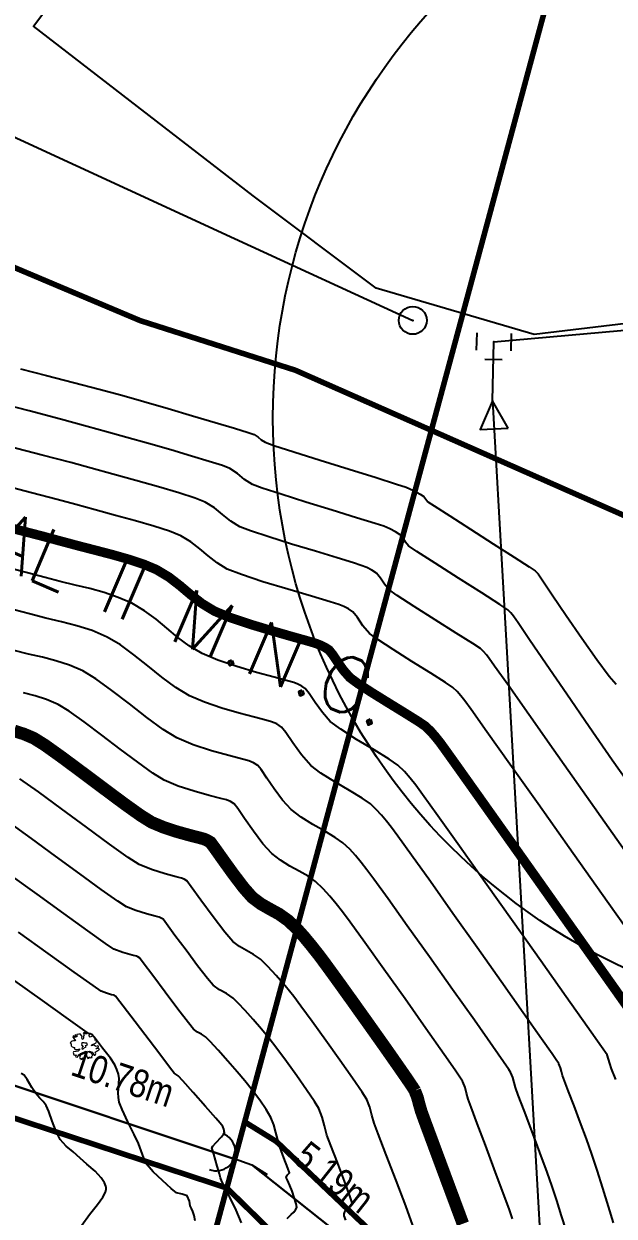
# Model space of a CAD drawing. Extents: x 360931 to 362237, y 7351473 to 7352200.
# Drawn here: x 361725.22 to 361746.38, y 7351909.27 to 7351952.01 of the extents above; entities that cross this region are included whole.
import ezdxf
from ezdxf.enums import TextEntityAlignment as Align

# ---------------------------------------------------------------- set-up
doc = ezdxf.new("R2010")
doc.units = 0
for name, color, linetype in [('A_Curvas Intermediarias', 37, 'Continuous'), ('A_Curvas Mestras', 32, 'Continuous'), ('AGUA', 3, 'Continuous'), ('LISTAGEM_TEXTO', 7, 'Continuous'), ('PONTOS-Pontos - Água_U', 1, 'Continuous'), ('PS_IND_COMPRIMENTO', 7, 'Continuous'), ('QUADRA-DEF', 7, 'Continuous'), ('TXT-LOGRAD', 3, 'Continuous')]:
    doc.layers.add(name, color=color, linetype=linetype)
doc.layers.add('LT-ARV', color=114, linetype='Continuous', lineweight=5)
doc.layers.add('TUBO_PE_80_NTS194_PN_12_5', color=5, linetype='Continuous', lineweight=30)
doc.styles.add('ROMANS', font='arial.ttf', dxfattribs={"height": 2})
doc.styles.add('SABESP', font='ROMANS.shx', dxfattribs={"height": 2})
picture_1 = doc.add_image_def('image1.tif', size_in_pixel=(23490, 20550))

# ---------------------------------------------------------------- blocks, each defined once
blk = doc.blocks.new('ARV-100')
at = {"layer": 'LT-ARV'}
for p, q in [((-0.12, 0.417), (-0.157, 0.379)), ((-0.157, 0.379), (-0.113, 0.313)), ((-0.095, 0.411), (-0.12, 0.417)), ((-0.088, 0.374), (-0.095, 0.411)), ((-0.061, 0.391), (-0.088, 0.374)), ((-0.051, 0.425), (-0.061, 0.391)), ((-0.027, 0.438), (-0.051, 0.425)), ((0.042, 0.412), (-0.027, 0.438)), ((0.006, 0.32), (0.051, 0.391)), ((0.051, 0.391), (0.042, 0.412)), ((-0.406, 0.053), (-0.419, 0.016)), ((-0.419, 0.016), (-0.397, 0.014)), ((-0.367, 0.076), (-0.406, 0.053)), ((-0.397, 0.014), (-0.385, 0.025)), ((-0.373, 0.148), (-0.388, 0.104)), ((-0.388, 0.104), (-0.379, 0.101)), ((-0.385, 0.025), (-0.377, -0.027)), ((-0.379, 0.101), (-0.364, 0.119)), ((-0.293, 0.125), (-0.373, 0.148)), ((-0.349, 0.097), (-0.367, 0.076)), ((-0.364, 0.119), (-0.349, 0.097)), ((-0.316, 0.244), (-0.332, 0.248)), ((-0.332, 0.248), (-0.326, 0.22)), ((-0.326, 0.22), (-0.265, 0.159)), ((-0.276, 0.254), (-0.316, 0.244)), ((-0.241, 0.129), (-0.293, 0.125)), ((-0.275, 0.342), (-0.288, 0.298)), ((-0.288, 0.298), (-0.276, 0.254)), ((-0.241, 0.314), (-0.275, 0.342)), ((-0.265, 0.159), (-0.241, 0.129)), ((-0.248, -0.014), (-0.191, 0.018)), ((-0.205, 0.337), (-0.241, 0.343)), ((-0.241, 0.343), (-0.241, 0.314)), ((-0.191, 0.018), (-0.213, -0.026)), ((-0.174, 0.3), (-0.205, 0.337)), ((-0.122, 0.249), (-0.174, 0.3)), ((-0.113, 0.313), (-0.122, 0.249)), ((-0.013, 0.126), (-0.047, 0.11)), ((-0.047, 0.11), (-0.037, 0.053)), ((-0.044, 0.008), (-0.046, -0.019)), ((-0.037, 0.053), (-0.044, 0.008)), ((-0.013, 0.266), (0.006, 0.32)), ((-0.01, 0.205), (-0.013, 0.266)), ((0.02, 0.095), (-0.013, 0.126)), ((0.024, 0.185), (-0.01, 0.205)), ((0.02, 0.049), (0.02, 0.095)), ((0.045, 0.048), (0.02, 0.049)), ((0.038, 0.242), (0.024, 0.185)), ((0.076, 0.313), (0.038, 0.242)), ((0.088, 0.064), (0.045, 0.048)), ((0.126, 0.322), (0.076, 0.313)), ((0.087, -0.037), (0.124, 0.002)), ((0.093, 0.035), (0.088, 0.064)), ((0.121, 0.049), (0.093, 0.035)), ((0.124, 0.002), (0.121, 0.049)), ((0.139, 0.283), (0.126, 0.322)), ((0.172, 0.319), (0.139, 0.283)), ((0.201, 0.341), (0.172, 0.319)), ((0.243, 0.354), (0.201, 0.341)), ((0.285, 0.316), (0.243, 0.354)), ((0.34, 0.317), (0.285, 0.316)), ((0.313, 0.168), (0.332, 0.205)), ((0.321, 0.134), (0.313, 0.168)), ((0.364, 0.148), (0.321, 0.134)), ((0.332, 0.205), (0.348, 0.237)), ((0.34, 0.279), (0.34, 0.317)), ((0.348, 0.237), (0.34, 0.279)), ((0.436, 0.157), (0.364, 0.148)), ((0.375, 0.045), (0.38, 0.058)), ((0.431, 0.01), (0.375, 0.045)), ((0.38, 0.058), (0.412, 0.069)), ((0.388, 0.096), (0.41, 0.118)), ((0.417, 0.094), (0.388, 0.096)), ((0.409, -0.054), (0.431, 0.01)), ((0.41, 0.118), (0.425, 0.116)), ((0.412, 0.069), (0.44, 0.035)), ((0.44, 0.074), (0.417, 0.094)), ((0.425, 0.116), (0.44, 0.109)), ((0.459, 0.123), (0.436, 0.157)), ((0.44, 0.109), (0.459, 0.123)), ((0.44, 0.035), (0.44, 0.074)), ((-0.397, -0.075), (-0.411, -0.101)), ((-0.411, -0.101), (-0.39, -0.14)), ((-0.283, -0.075), (-0.397, -0.075)), ((-0.39, -0.14), (-0.363, -0.151)), ((-0.377, -0.027), (-0.37, -0.043)), ((-0.37, -0.043), (-0.329, -0.031)), ((-0.363, -0.151), (-0.336, -0.156)), ((-0.338, -0.191), (-0.346, -0.254)), ((-0.346, -0.254), (-0.341, -0.293)), ((-0.341, -0.293), (-0.333, -0.317)), ((-0.336, -0.156), (-0.338, -0.191)), ((-0.333, -0.317), (-0.297, -0.297)), ((-0.329, -0.031), (-0.295, -0.048)), ((-0.297, -0.297), (-0.275, -0.241)), ((-0.295, -0.048), (-0.248, -0.014)), ((-0.213, -0.026), (-0.283, -0.075)), ((-0.275, -0.241), (-0.264, -0.234)), ((-0.264, -0.234), (-0.262, -0.278)), ((-0.262, -0.278), (-0.262, -0.327)), ((-0.262, -0.327), (-0.24, -0.346)), ((-0.24, -0.346), (-0.22, -0.334)), ((-0.22, -0.334), (-0.213, -0.279)), ((-0.213, -0.279), (-0.187, -0.269)), ((-0.187, -0.269), (-0.141, -0.244)), ((-0.141, -0.244), (-0.112, -0.166)), ((-0.086, -0.196), (-0.117, -0.339)), ((-0.117, -0.339), (-0.093, -0.375)), ((-0.112, -0.166), (-0.086, -0.196)), ((-0.063, -0.405), (-0.033, -0.359)), ((-0.046, -0.019), (0.001, -0.029)), ((-0.033, -0.359), (-0.015, -0.377)), ((0.001, -0.029), (-0.012, -0.09)), ((-0.012, -0.09), (0.042, -0.096)), ((0.016, -0.404), (0.119, -0.368)), ((0.042, -0.096), (0.067, -0.059)), ((0.067, -0.059), (0.087, -0.037)), ((0.119, -0.368), (0.122, -0.356)), ((0.122, -0.356), (0.131, -0.289)), ((0.131, -0.289), (0.183, -0.283)), ((0.183, -0.283), (0.217, -0.324)), ((0.199, -0.063), (0.213, -0.052)), ((0.226, -0.096), (0.199, -0.063)), ((0.213, -0.052), (0.251, -0.059)), ((0.217, -0.324), (0.299, -0.299)), ((0.266, -0.126), (0.226, -0.096)), ((0.251, -0.059), (0.292, -0.093)), ((0.292, -0.176), (0.266, -0.126)), ((0.287, -0.249), (0.303, -0.221)), ((0.328, -0.229), (0.287, -0.249)), ((0.292, -0.093), (0.377, -0.095)), ((0.324, -0.176), (0.292, -0.176)), ((0.299, -0.299), (0.343, -0.23)), ((0.303, -0.221), (0.338, -0.22)), ((0.36, -0.182), (0.324, -0.176)), ((0.343, -0.23), (0.328, -0.229)), ((0.338, -0.22), (0.355, -0.206)), ((0.355, -0.206), (0.36, -0.182)), ((0.377, -0.095), (0.409, -0.054)), ((-0.093, -0.375), (-0.063, -0.405)), ((-0.015, -0.377), (0.016, -0.404))]:
    blk.add_line(p, q, dxfattribs=at)
blk = doc.blocks.new('DGA001I')
at = {"color": 0}
for p, q in [((0.625, 1.25), (-0.625, 1.25)), ((1.25, -0.625), (1.25, 0.625)), ((-0.625, -1.25), (0.625, -1.25))]:
    blk.add_line(p, q, dxfattribs=at)
blk.add_point((0, 0), dxfattribs=at)
blk = doc.blocks.new('DGA006A')
at = {"color": 0}
blk.add_lwpolyline([(-2, -1), (0, 0), (0, 0), (-2, 1)], close=True, dxfattribs=at)
blk.add_point((0, 0), dxfattribs=at)
blk = doc.blocks.new('DGA017E')
at = {"color": 0}
blk.add_circle((0, 0), 1, dxfattribs=at)
blk.add_point((0, 0), dxfattribs=at)
blk.add_point((0, 0), dxfattribs=at)
blk = doc.blocks.new('*U1242')
for p, q in [((-0.135, 0), (0, 0)), ((0, 0), (0.1276, -0.0248))]:
    blk.add_line(p, q)
blk.add_arc((-0.2725, -0.0002), 0.1375, 270.09061, 90.09061)

msp = doc.modelspace()

# ---------------------------------------------------------------- linework, layer by layer
at = {"color": 0, "const_width": 0.2}
for points in [[(361676.477, 7351962.113), (361680.911, 7351957.105), (361687.209, 7351956.597), (361693.705, 7351954.282), (361700.031, 7351951.854), (361712.41, 7351948.292), (361717.719, 7351946.57), (361722.888, 7351944.114), (361729.389, 7351941.371), (361734.953, 7351939.593), (361749.131, 7351933.331)], [(361742.374, 7351835.023), (361742.483, 7351832.901), (361741.648, 7351828.1), (361740.085, 7351822.573), (361736.276, 7351817.99), (361731.054, 7351812.637), (361726.323, 7351807.284), (361714.617, 7351801.548), (361707.749, 7351797.903), (361699.883, 7351793.049), (361694.784, 7351789.511), (361688.899, 7351785.517), (361681.838, 7351781.327), (361680.275, 7351779.658), (361679.36, 7351773.914), (361679.018, 7351772.407), (361675.699, 7351770.987), (361644.273, 7351780.802), (361650.459, 7351795.374), (361677.598, 7351820.1), (361698.88, 7351839.49), (361718.112, 7351857.012), (361743.92, 7351952.586)], [(361733.136, 7351912.651), (361734.272, 7351911.948), (361737.609, 7351908.777), (361744.777, 7351907.377), (361746.578, 7351907.103), (361746.841, 7351907.799), (361747.406, 7351908.546), (361748.477, 7351909.031), (361750.274, 7351909.243), (361751.112, 7351909.616), (361751.516, 7351910.232), (361751.79, 7351911.629), (361751.426, 7351914.587), (361751.527, 7351916.06), (361751.992, 7351917.599), (361753.053, 7351919.497), (361753.941, 7351921.102), (361754.436, 7351922.061), (361755.596, 7351924.544), (361754.203, 7351926.673), (361749.131, 7351933.331)], [(361693.853, 7351919.474), (361695.172, 7351920.849), (361700.735, 7351922.486), (361707.59, 7351923.236), (361714.168, 7351920.724), (361720.117, 7351917.392), (361722.629, 7351913.522), (361732.496, 7351910.281)], [(361732.496, 7351910.281), (361735.419, 7351907.42)]]:
    msp.add_lwpolyline(points, dxfattribs=at)
at = {"layer": 'A_Curvas Intermediarias', "flags": 128}
for points, elevation in [([(361725.097, 7351939.643), (361726.032, 7351939.404), (361726.999, 7351939.157), (361727.923, 7351938.916), (361728.731, 7351938.696), (361729.52, 7351938.472), (361730.387, 7351938.221), (361731.264, 7351937.964), (361732.081, 7351937.721), (361732.769, 7351937.513), (361733.258, 7351937.36), (361733.479, 7351937.284), (361733.613, 7351937.197), (361733.732, 7351937.097), (361733.865, 7351937.009), (361734.18, 7351936.901), (361734.893, 7351936.674), (361735.847, 7351936.374), (361736.885, 7351936.05), (361737.85, 7351935.747), (361738.583, 7351935.515), (361738.929, 7351935.399), (361739.186, 7351935.281), (361739.429, 7351935.154), (361739.562, 7351935.073), (361739.635, 7351934.977), (361739.708, 7351934.88), (361739.935, 7351934.73), (361740.488, 7351934.373), (361741.236, 7351933.892), (361742.049, 7351933.371), (361742.794, 7351932.893), (361743.341, 7351932.542), (361743.557, 7351932.402), (361743.608, 7351932.348), (361743.657, 7351932.29), (361743.8, 7351932.078), (361744.164, 7351931.541), (361744.668, 7351930.804), (361745.23, 7351929.99), (361745.769, 7351929.225), (361746.206, 7351928.633), (361746.458, 7351928.339)], 96), ([(361747.43, 7351921.43), (361746.342, 7351922.972), (361745.254, 7351924.513), (361744.227, 7351925.971), (361743.319, 7351927.259), (361742.59, 7351928.293), (361742.098, 7351928.989), (361741.904, 7351929.262), (361741.803, 7351929.389), (361741.702, 7351929.506), (361741.587, 7351929.617), (361741.313, 7351929.799), (361740.722, 7351930.174), (361739.97, 7351930.648), (361739.213, 7351931.127), (361738.607, 7351931.519), (361738.307, 7351931.728), (361738.144, 7351931.929), (361738.007, 7351932.143), (361737.861, 7351932.317), (361737.693, 7351932.432), (361737.511, 7351932.518), (361737.317, 7351932.598), (361737.038, 7351932.688), (361736.45, 7351932.866), (361735.669, 7351933.102), (361734.813, 7351933.363), (361733.999, 7351933.617), (361733.343, 7351933.834), (361732.962, 7351933.982), (361732.634, 7351934.188), (361732.343, 7351934.426), (361732.051, 7351934.663), (361731.722, 7351934.866), (361731.354, 7351935.009), (361730.773, 7351935.195), (361730.044, 7351935.409), (361729.233, 7351935.638), (361728.406, 7351935.868), (361727.629, 7351936.084), (361726.898, 7351936.283), (361725.877, 7351936.553), (361724.683, 7351936.865)], 98), ([(361747.04, 7351919.273), (361745.928, 7351920.842), (361744.776, 7351922.47), (361743.657, 7351924.048), (361742.648, 7351925.471), (361741.824, 7351926.633), (361741.258, 7351927.427), (361741.027, 7351927.748), (361740.892, 7351927.918), (361740.757, 7351928.076), (361740.601, 7351928.225), (361740.338, 7351928.402), (361739.805, 7351928.738), (361739.135, 7351929.156), (361738.458, 7351929.581), (361737.905, 7351929.939), (361737.607, 7351930.153), (361737.373, 7351930.433), (361737.176, 7351930.731), (361737.011, 7351930.939), (361736.856, 7351931.044), (361736.689, 7351931.124), (361736.511, 7351931.197), (361736.196, 7351931.295), (361735.535, 7351931.489), (361734.682, 7351931.741), (361733.792, 7351932.013), (361733.016, 7351932.268), (361732.51, 7351932.468), (361732.152, 7351932.685), (361731.831, 7351932.935), (361731.524, 7351933.195), (361731.203, 7351933.444), (361730.844, 7351933.657), (361730.434, 7351933.824), (361729.88, 7351934.004), (361729.223, 7351934.194), (361728.508, 7351934.39), (361727.778, 7351934.586), (361727.078, 7351934.778), (361726.411, 7351934.958), (361725.487, 7351935.201), (361724.406, 7351935.482)], 99), ([(361746.439, 7351914.175), (361746.294, 7351914.556), (361746.224, 7351914.742), (361746.181, 7351914.898), (361746.129, 7351915.049), (361745.931, 7351915.336), (361745.418, 7351916.067), (361744.667, 7351917.13), (361743.757, 7351918.418), (361742.764, 7351919.82), (361741.765, 7351921.228), (361740.84, 7351922.531), (361740.065, 7351923.62), (361739.517, 7351924.386), (361739.274, 7351924.719), (361739.07, 7351924.976), (361738.865, 7351925.215), (361738.631, 7351925.44), (361738.316, 7351925.654), (361737.775, 7351925.984), (361737.15, 7351926.363), (361736.58, 7351926.725), (361736.206, 7351927.001), (361735.923, 7351927.32), (361735.662, 7351927.685), (361735.449, 7351928.004), (361735.31, 7351928.183), (361735.183, 7351928.27), (361735.046, 7351928.335), (361734.899, 7351928.395), (361734.67, 7351928.46), (361734.194, 7351928.586), (361733.56, 7351928.759), (361732.858, 7351928.968), (361732.177, 7351929.2), (361731.606, 7351929.442), (361731.15, 7351929.71), (361730.738, 7351930.018), (361730.348, 7351930.344), (361729.957, 7351930.67), (361729.544, 7351930.975), (361729.087, 7351931.24), (361728.595, 7351931.452), (361728.094, 7351931.622), (361727.582, 7351931.764), (361727.059, 7351931.893), (361726.523, 7351932.022), (361725.975, 7351932.165), (361725.343, 7351932.334), (361724.471, 7351932.557)], 101), ([(361744.406, 7351914.729), (361744.395, 7351914.746), (361744.335, 7351914.835), (361744.158, 7351915.092), (361743.779, 7351915.633), (361743.126, 7351916.561), (361742.334, 7351917.681), (361741.47, 7351918.901), (361740.601, 7351920.125), (361739.793, 7351921.262), (361739.112, 7351922.216), (361738.625, 7351922.895), (361738.398, 7351923.205), (361738.218, 7351923.433), (361738.042, 7351923.647), (361737.856, 7351923.851), (361737.646, 7351924.048), (361737.35, 7351924.251), (361736.89, 7351924.526), (361736.364, 7351924.837), (361735.87, 7351925.149), (361735.506, 7351925.425), (361735.171, 7351925.802), (361734.858, 7351926.235), (361734.607, 7351926.608), (361734.46, 7351926.805), (361734.286, 7351926.913), (361734.093, 7351926.994), (361733.896, 7351927.049), (361733.486, 7351927.153), (361732.936, 7351927.3), (361732.316, 7351927.483), (361731.699, 7351927.695), (361731.154, 7351927.928), (361730.664, 7351928.221), (361730.164, 7351928.589), (361729.661, 7351928.993), (361729.163, 7351929.395), (361728.677, 7351929.754), (361728.208, 7351930.031), (361727.663, 7351930.262), (361727.119, 7351930.435), (361726.57, 7351930.576), (361726.007, 7351930.709), (361725.424, 7351930.859), (361724.868, 7351931.006)], 102), ([(361742.683, 7351914.409), (361742.671, 7351914.43), (361742.606, 7351914.527), (361742.42, 7351914.798), (361742.03, 7351915.356), (361741.371, 7351916.293), (361740.59, 7351917.398), (361739.764, 7351918.563), (361738.968, 7351919.682), (361738.278, 7351920.647), (361737.771, 7351921.353), (361737.521, 7351921.691), (361737.315, 7351921.951), (361737.114, 7351922.197), (361736.901, 7351922.431), (361736.66, 7351922.656), (361736.383, 7351922.848), (361736.004, 7351923.068), (361735.578, 7351923.311), (361735.16, 7351923.573), (361734.806, 7351923.85), (361734.495, 7351924.187), (361734.193, 7351924.585), (361733.926, 7351924.972), (361733.723, 7351925.277), (361733.61, 7351925.427), (361733.457, 7351925.522), (361733.287, 7351925.593), (361733.054, 7351925.657), (361732.571, 7351925.781), (361731.946, 7351925.956), (361731.287, 7351926.17), (361730.702, 7351926.415), (361730.213, 7351926.713), (361729.629, 7351927.14), (361729, 7351927.63), (361728.374, 7351928.117), (361727.801, 7351928.536), (361727.33, 7351928.822), (361726.848, 7351929.026), (361726.369, 7351929.179), (361725.884, 7351929.303), (361725.387, 7351929.42), (361724.873, 7351929.553)], 103), ([(361740.96, 7351914.089), (361740.946, 7351914.114), (361740.877, 7351914.22), (361740.683, 7351914.502), (361740.288, 7351915.07), (361739.635, 7351915.999), (361738.885, 7351917.059), (361738.125, 7351918.127), (361737.441, 7351919.084), (361736.919, 7351919.808), (361736.645, 7351920.177), (361736.412, 7351920.47), (361736.186, 7351920.747), (361735.946, 7351921.01), (361735.675, 7351921.263), (361735.408, 7351921.454), (361735.092, 7351921.635), (361734.753, 7351921.822), (361734.415, 7351922.03), (361734.105, 7351922.274), (361733.789, 7351922.623), (361733.447, 7351923.071), (361733.129, 7351923.523), (361732.884, 7351923.881), (361732.76, 7351924.049), (361732.627, 7351924.13), (361732.481, 7351924.192), (361732.283, 7351924.246), (361731.866, 7351924.353), (361731.325, 7351924.504), (361730.755, 7351924.69), (361730.251, 7351924.901), (361729.846, 7351925.149), (361729.299, 7351925.54), (361728.667, 7351926.015), (361728.009, 7351926.518), (361727.382, 7351926.99), (361726.843, 7351927.375), (361726.451, 7351927.613), (361726.034, 7351927.79), (361725.618, 7351927.922), (361725.198, 7351928.03)], 104), ([(361739.166, 7351908.936), (361738.91, 7351909.644), (361738.567, 7351910.55), (361738.212, 7351911.47), (361737.922, 7351912.217), (361737.775, 7351912.607), (361737.693, 7351912.895), (361737.621, 7351913.173), (361737.515, 7351913.448), (361737.347, 7351913.714), (361737.004, 7351914.216), (361736.549, 7351914.865), (361736.046, 7351915.572), (361735.56, 7351916.247), (361735.154, 7351916.802), (361734.892, 7351917.148), (361734.585, 7351917.527), (361734.27, 7351917.897), (361733.969, 7351918.226), (361733.705, 7351918.479), (361733.457, 7351918.654), (361733.2, 7351918.796), (361732.945, 7351918.941), (361732.705, 7351919.122), (361732.42, 7351919.454), (361732.004, 7351920), (361731.566, 7351920.597), (361731.215, 7351921.082), (361731.059, 7351921.292), (361730.967, 7351921.346), (361730.869, 7351921.391), (361730.683, 7351921.439), (361730.279, 7351921.545), (361729.79, 7351921.696), (361729.347, 7351921.874), (361728.957, 7351922.125), (361728.29, 7351922.601), (361727.458, 7351923.212), (361726.571, 7351923.868), (361725.741, 7351924.477), (361725.078, 7351924.95)], 106), ([(361736.697, 7351909.283), (361736.698, 7351909.303), (361736.705, 7351909.351), (361736.73, 7351909.431), (361736.773, 7351909.519), (361736.892, 7351909.609), (361736.999, 7351909.716), (361736.922, 7351909.969), (361736.718, 7351910.52), (361736.461, 7351911.19), (361736.226, 7351911.802), (361736.085, 7351912.179), (361735.993, 7351912.504), (361735.911, 7351912.817), (361735.792, 7351913.128), (361735.637, 7351913.385), (361735.358, 7351913.797), (361735.007, 7351914.296), (361734.633, 7351914.814), (361734.286, 7351915.283), (361734.015, 7351915.634), (361733.737, 7351915.974), (361733.439, 7351916.323), (361733.15, 7351916.647), (361732.9, 7351916.912), (361732.72, 7351917.086), (361732.481, 7351917.247), (361732.236, 7351917.381), (361732.004, 7351917.547), (361731.797, 7351917.791), (361731.446, 7351918.246), (361731.033, 7351918.8), (361730.635, 7351919.337), (361730.334, 7351919.747), (361730.209, 7351919.914), (361730.138, 7351919.955), (361730.063, 7351919.99), (361729.923, 7351920.025), (361729.613, 7351920.107), (361729.236, 7351920.223), (361728.895, 7351920.361), (361728.582, 7351920.564), (361727.992, 7351920.983), (361727.218, 7351921.544), (361726.353, 7351922.177), (361725.487, 7351922.809), (361724.714, 7351923.369)], 107), ([(361734.657, 7351909.187), (361734.801, 7351909.333), (361734.892, 7351909.417), (361734.957, 7351909.498), (361735.007, 7351909.582), (361734.981, 7351909.711), (361734.914, 7351909.943), (361734.841, 7351910.165), (361734.757, 7351910.369), (361734.669, 7351910.564), (361734.627, 7351910.655), (361734.656, 7351910.745), (361734.7, 7351910.781), (361734.742, 7351910.819), (361734.678, 7351910.992), (361734.536, 7351911.364), (361734.395, 7351911.752), (361734.321, 7351912.01), (361734.254, 7351912.275), (361734.176, 7351912.543), (361734.069, 7351912.808), (361733.901, 7351913.097), (361733.673, 7351913.427), (361733.41, 7351913.776), (361733.139, 7351914.12), (361732.869, 7351914.444), (361732.53, 7351914.833), (361732.186, 7351915.218), (361731.899, 7351915.528), (361731.734, 7351915.694), (361731.591, 7351915.791), (361731.443, 7351915.871), (361731.304, 7351915.971), (361731.115, 7351916.203), (361730.743, 7351916.688), (361730.286, 7351917.296), (361729.838, 7351917.894), (361729.497, 7351918.352), (361729.359, 7351918.536), (361729.309, 7351918.564), (361729.257, 7351918.589), (361729.1, 7351918.628), (361728.771, 7351918.722), (361728.443, 7351918.847), (361728.141, 7351919.049), (361727.508, 7351919.499), (361726.655, 7351920.115), (361725.691, 7351920.813), (361724.727, 7351921.512)], 108), ([(361733.021, 7351909.033), (361732.831, 7351909.484), (361732.604, 7351909.95), (361732.408, 7351910.329), (361732.313, 7351910.516), (361732.271, 7351910.649), (361732.234, 7351910.783), (361732.152, 7351911.062), (361732.024, 7351911.497), (361731.957, 7351911.725), (361731.999, 7351911.782), (361732.106, 7351911.896), (361732.304, 7351912.115), (361732.416, 7351912.261), (361732.389, 7351912.386), (361732.346, 7351912.488), (361732.306, 7351912.548), (361732.262, 7351912.606), (361732.102, 7351912.787), (361731.731, 7351913.204), (361731.288, 7351913.701), (361730.914, 7351914.119), (361730.749, 7351914.301), (361730.676, 7351914.348), (361730.603, 7351914.395), (361730.441, 7351914.607), (361730.051, 7351915.12), (361729.549, 7351915.784), (361729.048, 7351916.445), (361728.663, 7351916.954), (361728.508, 7351917.158), (361728.451, 7351917.188), (361728.364, 7351917.21), (361728.177, 7351917.263), (361727.992, 7351917.334), (361727.7, 7351917.534), (361727.024, 7351918.016), (361726.091, 7351918.686), (361725.029, 7351919.45)], 109), ([(361746.358, 7351909.036), (361746.18, 7351909.62), (361745.977, 7351910.272), (361745.771, 7351910.919), (361745.582, 7351911.489), (361745.388, 7351912.04), (361745.168, 7351912.639), (361744.947, 7351913.227), (361744.751, 7351913.742), (361744.605, 7351914.125), (361744.534, 7351914.315), (361744.494, 7351914.457), (361744.458, 7351914.593), (361744.406, 7351914.729)], 102), ([(361727.301, 7351908.943), (361727.568, 7351909.327), (361727.858, 7351909.687), (361728.049, 7351909.949), (361728.14, 7351910.126), (361728.165, 7351910.234), (361728.165, 7351910.284), (361728.155, 7351910.345), (361728.11, 7351910.467), (361727.992, 7351910.648), (361727.773, 7351910.879), (361727.472, 7351911.139), (361727.23, 7351911.355), (361726.982, 7351911.577), (361726.737, 7351911.783), (361726.522, 7351912.025), (361726.376, 7351912.31), (361726.236, 7351912.676), (361726.113, 7351913.02), (361726.019, 7351913.24), (361725.907, 7351913.386), (361725.782, 7351913.514), (361725.659, 7351913.655), (361725.505, 7351913.888), (361725.332, 7351914.167), (361725.227, 7351914.326), (361725.115, 7351914.391)], 111), ([(361744.659, 7351908.774), (361744.502, 7351909.284), (361744.329, 7351909.83), (361744.163, 7351910.333), (361743.98, 7351910.846), (361743.72, 7351911.551), (361743.43, 7351912.326), (361743.156, 7351913.053), (361742.946, 7351913.613), (361742.844, 7351913.888), (361742.794, 7351914.066), (361742.749, 7351914.238), (361742.683, 7351914.409)], 103), ([(361742.744, 7351909.176), (361742.615, 7351909.534), (361742.379, 7351910.17), (361742.082, 7351910.968), (361741.767, 7351911.813), (361741.477, 7351912.588), (361741.259, 7351913.176), (361741.154, 7351913.461), (361741.093, 7351913.676), (361741.039, 7351913.883), (361740.96, 7351914.089)], 104), ([(361736.766, 7351909.13), (361736.697, 7351909.283)], 107)]:
    msp.add_lwpolyline(points, dxfattribs=dict(at, elevation=elevation))
at = {"layer": 'A_Curvas Intermediarias', "color": 152, "true_color": 0x2776bb, "elevation": 97, "flags": 128}
msp.add_lwpolyline([(361747.097, 7351924.508), (361746.313, 7351925.619), (361745.489, 7351926.806), (361744.683, 7351927.979), (361743.951, 7351929.052), (361743.352, 7351929.934), (361742.943, 7351930.539), (361742.78, 7351930.776), (361742.681, 7351930.898), (361742.572, 7351931.01), (361742.289, 7351931.195), (361741.641, 7351931.609), (361740.807, 7351932.139), (361739.97, 7351932.673), (361739.31, 7351933.099), (361739.008, 7351933.304), (361738.904, 7351933.433), (361738.818, 7351933.571), (361738.712, 7351933.695), (361738.549, 7351933.802), (361738.343, 7351933.904), (361738.123, 7351933.998), (361737.811, 7351934.101), (361737.15, 7351934.307), (361736.277, 7351934.576), (361735.33, 7351934.869), (361734.446, 7351935.146), (361733.762, 7351935.368), (361733.413, 7351935.495), (361733.133, 7351935.681), (361732.882, 7351935.891), (361732.601, 7351936.075), (361732.34, 7351936.173), (361731.863, 7351936.326), (361731.226, 7351936.518), (361730.483, 7351936.735), (361729.691, 7351936.963), (361728.905, 7351937.186), (361728.18, 7351937.39), (361727.49, 7351937.579), (361726.534, 7351937.834), (361725.404, 7351938.133), (361724.192, 7351938.452)], dxfattribs=at)
at = {"layer": 'A_Curvas Mestras', "color": 9, "true_color": 0xd19cc7, "const_width": 0.34, "elevation": 100, "flags": 128}
msp.add_lwpolyline([(361747.187, 7351916.313), (361746.466, 7351917.335), (361745.573, 7351918.596), (361744.576, 7351920.004), (361743.543, 7351921.464), (361742.538, 7351922.881), (361741.63, 7351924.161), (361740.885, 7351925.209), (361740.37, 7351925.931), (361740.151, 7351926.234), (361739.981, 7351926.447), (361739.811, 7351926.645), (361739.616, 7351926.833), (361739.363, 7351927.005), (361738.889, 7351927.301), (361738.3, 7351927.664), (361737.702, 7351928.035), (361737.202, 7351928.359), (361736.907, 7351928.577), (361736.676, 7351928.838), (361736.466, 7351929.136), (361736.29, 7351929.4), (361736.161, 7351929.561), (361736.019, 7351929.657), (361735.868, 7351929.729), (361735.705, 7351929.796), (361735.433, 7351929.878), (361734.864, 7351930.037), (361734.121, 7351930.25), (361733.325, 7351930.49), (361732.597, 7351930.734), (361732.058, 7351930.955), (361731.608, 7351931.227), (361731.206, 7351931.541), (361730.819, 7351931.868), (361730.416, 7351932.18), (361729.965, 7351932.449), (361729.515, 7351932.638), (361728.987, 7351932.813), (361728.402, 7351932.979), (361727.783, 7351933.141), (361727.151, 7351933.304), (361726.526, 7351933.471), (361725.924, 7351933.634), (361725.096, 7351933.849), (361724.129, 7351934.098)], dxfattribs=at)
at = {"layer": 'A_Curvas Mestras', "color": 3, "const_width": 0.45, "elevation": 105, "flags": 128}
for points in [[(361739.237, 7351913.768), (361739.223, 7351913.794), (361739.164, 7351913.886), (361739.008, 7351914.119), (361738.695, 7351914.572), (361738.182, 7351915.305), (361737.592, 7351916.138), (361736.992, 7351916.98), (361736.445, 7351917.742), (361736.015, 7351918.333), (361735.768, 7351918.663), (361735.506, 7351918.992), (361735.248, 7351919.304), (361734.981, 7351919.598), (361734.69, 7351919.871), (361734.372, 7351920.097), (361734.041, 7351920.279), (361733.714, 7351920.465), (361733.405, 7351920.698), (361733.104, 7351921.038), (361732.725, 7351921.536), (361732.347, 7351922.061), (361732.049, 7351922.482), (361731.909, 7351922.67), (361731.797, 7351922.738), (361731.675, 7351922.791), (361731.513, 7351922.835), (361731.163, 7351922.925), (361730.707, 7351923.052), (361730.225, 7351923.21), (361729.799, 7351923.388), (361729.401, 7351923.637), (361728.794, 7351924.07), (361728.063, 7351924.614), (361727.29, 7351925.193), (361726.561, 7351925.734), (361725.961, 7351926.162), (361725.573, 7351926.404), (361725.22, 7351926.554), (361724.868, 7351926.666)], [(361740.961, 7351909), (361740.61, 7351909.942), (361740.226, 7351910.975), (361739.868, 7351911.939), (361739.594, 7351912.678), (361739.465, 7351913.034), (361739.393, 7351913.285), (361739.33, 7351913.528), (361739.237, 7351913.768)]]:
    msp.add_lwpolyline(points, dxfattribs=at)
at = {"layer": 'A_Curvas Mestras', "elevation": 110, "flags": 128}
msp.add_lwpolyline([(361731.359, 7351909.099), (361731.328, 7351909.296), (361731.272, 7351909.443), (361731.226, 7351909.541), (361731.179, 7351909.638), (361731.151, 7351909.804), (361731.074, 7351909.997), (361730.897, 7351910.06), (361730.691, 7351910.113), (361730.5, 7351910.265), (361730.183, 7351910.548), (361729.858, 7351910.862), (361729.642, 7351911.107), (361729.514, 7351911.352), (361729.424, 7351911.608), (361729.325, 7351911.873), (361729.173, 7351912.197), (361728.949, 7351912.658), (361728.741, 7351913.099), (361728.632, 7351913.361), (361728.607, 7351913.526), (361728.603, 7351913.69), (361728.606, 7351913.836), (361728.626, 7351914.025), (361728.633, 7351914.211), (361728.605, 7351914.36), (361728.552, 7351914.53), (361728.479, 7351914.698), (361728.318, 7351914.933), (361728.042, 7351915.295), (361727.78, 7351915.63), (361727.658, 7351915.78), (361727.6, 7351915.801), (361727.54, 7351915.82), (361727.319, 7351915.978), (361726.735, 7351916.395), (361725.891, 7351916.998), (361724.891, 7351917.712)], dxfattribs=at)
at = {"layer": 'AGUA', "color": 3}
for points in [[(361719.404, 7351950.471), (361732.774, 7351944.321), (361732.774, 7351944.321), (361739.164, 7351941.381)], [(361742.074, 7351940.611), (361761.084, 7351942.311)], [(361742.024, 7351938.491), (361742.074, 7351940.611)], [(361742.024, 7351938.491), (361744.244, 7351899.501), (361745.284, 7351893.941), (361749.454, 7351879.131), (361752.754, 7351854.331), (361750.824, 7351825.891), (361744.084, 7351802.531), (361730.074, 7351774.521), (361710.114, 7351752.371), (361680.944, 7351732.571), (361658.284, 7351722.111), (361634.964, 7351711.741), (361619.024, 7351708.071), (361606.084, 7351706.721), (361601.154, 7351705.751)], [(361742.024, 7351938.491), (361744.244, 7351899.501), (361745.284, 7351893.941), (361749.454, 7351879.131), (361752.754, 7351854.331), (361750.824, 7351825.891), (361744.084, 7351802.531), (361730.074, 7351774.521), (361710.114, 7351752.371), (361680.944, 7351732.571), (361658.284, 7351722.111), (361634.964, 7351711.741), (361619.024, 7351708.071), (361606.084, 7351706.721), (361601.154, 7351705.751)]]:
    msp.add_lwpolyline(points, dxfattribs=at)
at = {"layer": 'LISTAGEM_TEXTO', "color": 1}
msp.add_circle((361755.869, 7351937.883), 21.72, dxfattribs=at)
at = {"layer": 'QUADRA-DEF'}
msp.add_lwpolyline([(361772.514, 7352009.361), (361785.904, 7352023.581), (361795.014, 7352029.521), (361807.584, 7352016.131), (361808.134, 7352012.261), (361805.374, 7352005.631), (361795.844, 7351986.441), (361789.774, 7351976.501), (361785.074, 7351963.931), (361783.284, 7351957.301), (361774.714, 7351949.161), (361764.504, 7351945.571), (361750.414, 7351941.701), (361743.514, 7351940.871), (361737.854, 7351942.531), (361733.434, 7351945.841), (361725.564, 7351951.921), (361747.374, 7351980.781), (361759.944, 7351995.001), (361772.514, 7352009.361)], close=True, dxfattribs=at)
at = {"layer": 'TUBO_PE_80_NTS194_PN_12_5', "linetype": 'Continuous'}
for points in [[(361723.849, 7351914.291), (361732.747, 7351911.321)], [(361733.389, 7351911.106), (361737.461, 7351907.882)]]:
    msp.add_lwpolyline(points, dxfattribs=at)

# ---------------------------------------------------------------- block references
at = {"layer": 'AGUA', "color": 2, "xscale": 0.5, "yscale": 0.5}
for name, p, rotation in [('DGA017E', (361739.164, 7351941.381), 335.296623404), ('DGA001I', (361742.074, 7351940.611), 268.648949014), ('DGA006A', (361742.024, 7351938.491), 93.25877845200002)]:
    msp.add_blockref(name, p, dxfattribs=dict(at, rotation=rotation))
at = {"layer": 'LT-ARV', "xscale": 1.159022677334659, "yscale": 1.159022677334659, "zscale": 5.795113386673303, "rotation": 124.2815682790178}
msp.add_blockref('ARV-100', (361727.406, 7351915.371, 110.297), dxfattribs=at)
at = {"layer": 'PONTOS-Pontos - Água_U', "xscale": 5, "yscale": 5, "zscale": 5, "rotation": 339.3814787925739}
msp.add_blockref('*U1242', (361733.389, 7351911.106), dxfattribs=at)

# ---------------------------------------------------------------- texts
at = {"layer": 'PS_IND_COMPRIMENTO', "style": 'ROMANS', "width": 0.8}
for s, rotation, p in [('10.78m', 341.5417, (361728.773, 7351914.229)), ('5.19m', 321.6281, (361736.356, 7351910.67))]:
    msp.add_text(s, height=1, rotation=rotation, dxfattribs=at).set_placement(p, align=Align.MIDDLE_CENTER)
at = {"layer": 'TXT-LOGRAD', "style": 'SABESP'}
msp.add_text('RUA OITO V.PANTANAL II M.N.C.', height=2, rotation=-23.1402, dxfattribs=at).set_placement((361719.204, 7351935.831), align=Align.MIDDLE_CENTER)

# ---------------------------------------------------------------- pictures from other files: only their frames are drawn
at = {"lineweight": 30}
image = msp.add_image(picture_1, insert=(361177.259, 7351517.423, -3.228), size_in_units=(579.285, 506.782), dxfattribs=dict(at, fade=58))
image.dxf.flags = 15

doc.saveas('drawing.dxf')
